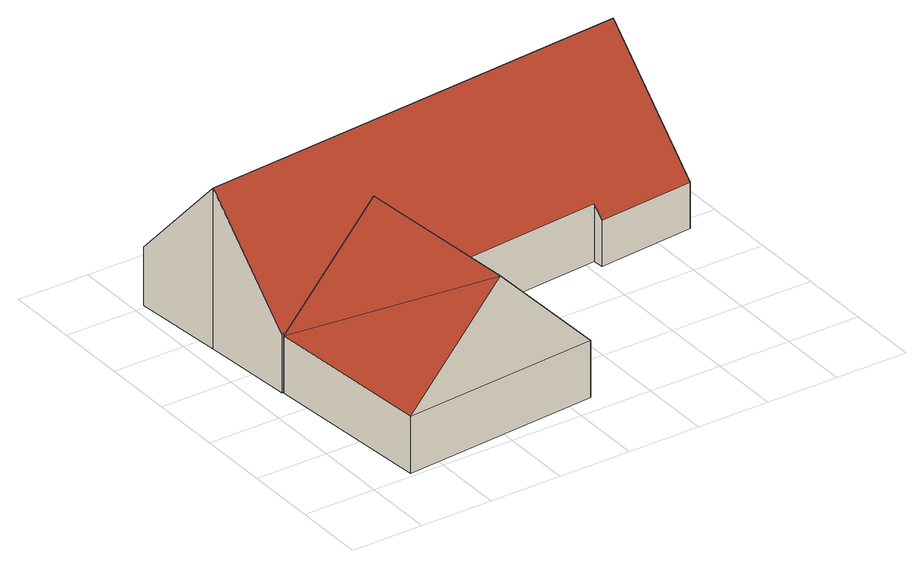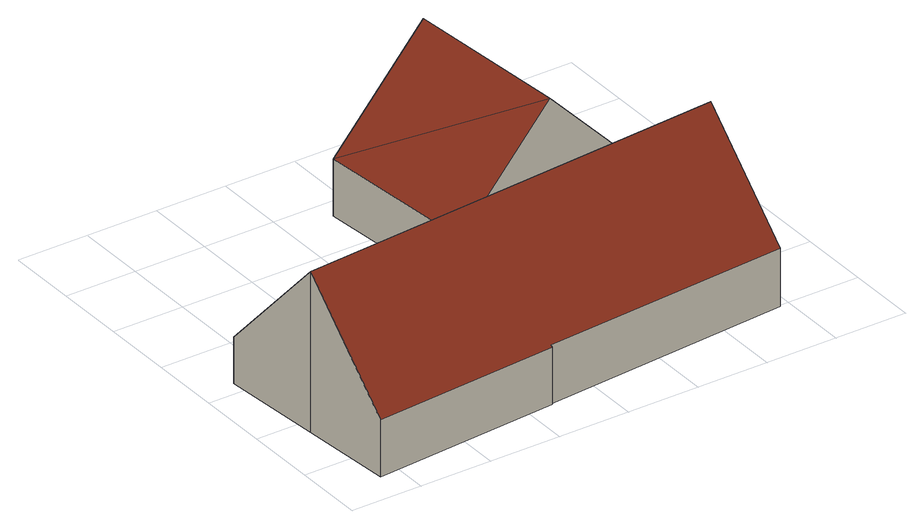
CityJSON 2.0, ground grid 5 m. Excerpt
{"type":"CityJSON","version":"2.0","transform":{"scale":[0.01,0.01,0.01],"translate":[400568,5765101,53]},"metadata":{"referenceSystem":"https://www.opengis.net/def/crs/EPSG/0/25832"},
"CityObjects":{
"building1":{"type":"Building","attributes":{"Gemeindeschluessel":"05515000","Geometrietyp2DReferenz":"3000","function":"31001_2700","roofType":"3100","measuredHeight":11.09},"geometry":[{"type":"Solid","lod":"2","boundaries":[[[[0,1,2,3]],[[4,5,1,0]],[[6,7,5,4]],[[3,2,7,6]],[[0,8,4]],[[6,9,3]],[[0,3,9]],[[9,8,0]],[[8,9,6]],[[6,4,8]],[[1,5,7,2]]]],"semantics":{"surfaces":[{"type":"WallSurface"},{"type":"RoofSurface"},{"type":"GroundSurface"}],"values":[[0,0,0,0,0,0,1,1,1,1,2]]}}]},
"building2":{"type":"Building","attributes":{"Gemeindeschluessel":"05515000","Geometrietyp2DReferenz":"3000","function":"31001_1000","roofType":"3100","measuredHeight":11.21},"address":[{"country":"Germany","locality":"Münster","thoroughfareNumber":"120","thoroughfareName":"Schmitthausweg"}],"geometry":[{"type":"Solid","lod":"2","boundaries":[[[[10,11,12,13]],[[14,15,11,10]],[[16,17,15,14]],[[18,19,17,16]],[[20,21,19,18]],[[22,23,21,20]],[[24,25,23,22]],[[26,27,25,24]],[[28,29,27,26]],[[30,31,29,28]],[[32,33,31,30]],[[13,12,33,32]],[[26,24,22,20,18,28]],[[16,14,10,13,32,30,28,18]],[[11,15,17,19,21,23,25,27,29,31,33,12]]]],"semantics":{"surfaces":[{"type":"WallSurface"},{"type":"RoofSurface"},{"type":"GroundSurface"}],"values":[[0,0,0,0,0,0,0,0,0,0,0,0,1,1,2]]}}]}
},
"vertices":[
[1665,141,470],[1665,141,73],[1561,1323,73],[1561,1323,470],[288,29,470],[288,29,73],[192,1221,470],[192,1221,73],[976,85,1182],[877,1272,1182],
[1561,1323,473],[1561,1323,78],[2567,1412,78],[2567,1412,478],[192,1221,487],[192,1221,78],[179,1217,484],[179,1217,78],[126,1867,1199],[126,1867,78],[72,2518,484],[72,2518,78],[1830,2663,486],[1830,2663,78],[1829,2673,475],[1829,2673,78],[3145,2782,476],[3145,2782,78],[3195,2124,1199],[3195,2124,78],[3250,1397,400],[3250,1397,78],[2574,1338,397],[2574,1338,78]
]}
